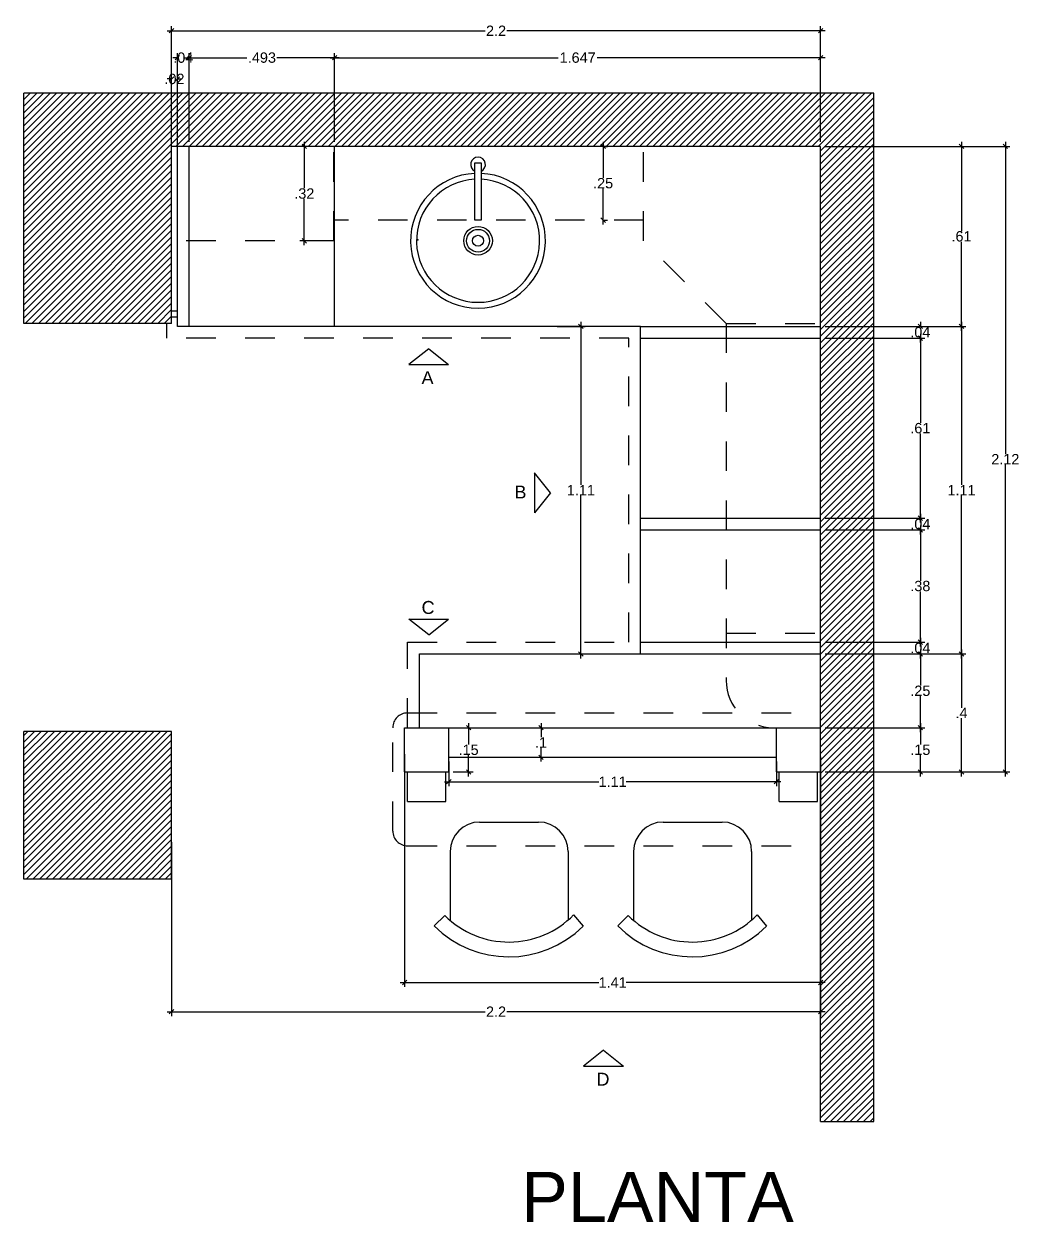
# Model space of a CAD drawing. Header units: millimetres. Extents: x 313 to 326.9, y 157.3 to 165.7.
# Drawn here: x 315.395 to 318.768, y 161.652 to 165.712 of the extents above; entities that cross this region are included whole.
import ezdxf

# ---------------------------------------------------------------- set-up
doc = ezdxf.new("R2010")
doc.units = ezdxf.units.MM
doc.header["$LTSCALE"] = 0.1
doc.header["$MEASUREMENT"] = 0
doc.linetypes.add('HIDDEN', pattern=[0.375, 0.25, -0.125])
for name, color, linetype in [('cotas', 11, 'Continuous'), ('MUEBLE', 7, 'Continuous'), ('MUEBLES', 7, 'Continuous')]:
    doc.layers.add(name, color=color, linetype=linetype)
doc.styles.add('jose', font='swissel.ttf', dxfattribs={"height": 0.035})
doc.dimstyles.new('ISO-25', dxfattribs={"dimscale": 0, "dimtxt": 0.05, "dimasz": 0.015, "dimexe": 0.015, "dimexo": 0.015, "dimgap": 0, "dimtad": 0, "dimtih": 1, "dimtoh": 1, "dimdec": 3, "dimzin": 12, "dimdsep": 46, "dimtxsty": 'jose', "dimblk": 'OBLIQUE', "dimcen": 0.025, "dimdle": 0.015, "dimadec": 3, "dimazin": 3, "dimtfac": 1, "dimtdec": 3, "dimtix": 1, "dimtofl": 0, "dimtmove": 2, "dimatfit": 3, "dimfxl": 1, "dimarcsym": 0})

# ---------------------------------------------------------------- blocks, each defined once
blk = doc.blocks.new('_Oblique')
at = {"layer": 'MUEBLE', "color": 0, "lineweight": -2}
blk.add_line((-0.5, -0.5), (0.5, 0.5), dxfattribs=at)
blk = doc.blocks.new('*D116')
at = {"layer": 'cotas', "color": 0, "lineweight": -2}
for p, q in [((317.3581, 165.3122), (317.3581, 165.1901)), ((317.3613, 165.2972), (317.3731, 165.2972)), ((317.3581, 165.0322), (317.3581, 165.1542)), ((317.3613, 165.0472), (317.3731, 165.0472))]:
    blk.add_line(p, q, dxfattribs=at)
at = {"layer": 'Defpoints', "color": 0}
for p in [(317.3463, 165.2972), (317.3581, 165.2972), (317.3463, 165.0472)]:
    blk.add_point(p, dxfattribs=at)
at = {"layer": 'cotas', "color": 0, "lineweight": -2, "xscale": 0.015, "yscale": 0.015, "zscale": 0.015}
for p, rotation in [((317.3581, 165.2972), 90), ((317.3581, 165.0472), 270)]:
    blk.add_blockref('_Oblique', p, dxfattribs=dict(at, rotation=rotation))
at = {"layer": 'cotas', "color": 0, "insert": (317.3581, 165.1722), "char_height": 0.035, "attachment_point": 5, "style": 'jose'}
blk.add_mtext('.25', dxfattribs=at)
blk = doc.blocks.new('*D115')
at = {"layer": 'cotas', "color": 0, "lineweight": -2}
for p, q in [((316.349, 165.2972), (316.3304, 165.2972)), ((316.3454, 165.3122), (316.3454, 165.1551)), ((316.3454, 164.9622), (316.3454, 165.1192)), ((316.349, 164.9772), (316.3304, 164.9772))]:
    blk.add_line(p, q, dxfattribs=at)
at = {"layer": 'Defpoints', "color": 0}
for p in [(316.3454, 165.2972), (316.364, 165.2972), (316.364, 164.9772)]:
    blk.add_point(p, dxfattribs=at)
at = {"layer": 'cotas', "color": 0, "lineweight": -2, "xscale": 0.015, "yscale": 0.015, "zscale": 0.015}
for p, rotation in [((316.3454, 165.2972), 90), ((316.3454, 164.9772), 270)]:
    blk.add_blockref('_Oblique', p, dxfattribs=dict(at, rotation=rotation))
at = {"layer": 'cotas', "color": 0, "insert": (316.3454, 165.1372), "char_height": 0.035, "attachment_point": 5, "style": 'jose'}
blk.add_mtext('.32', dxfattribs=at)
blk = doc.blocks.new('*D114')
at = {"layer": 'cotas', "color": 0, "lineweight": -2}
for p, q in [((317.202, 164.6872), (317.2977, 164.6872)), ((317.2827, 164.7022), (317.2827, 164.1497)), ((317.2827, 163.5622), (317.2827, 164.1147)), ((317.202, 163.5772), (317.2977, 163.5772))]:
    blk.add_line(p, q, dxfattribs=at)
at = {"layer": 'Defpoints', "color": 0}
for p in [(317.187, 164.6872), (317.2827, 164.6872), (317.187, 163.5772)]:
    blk.add_point(p, dxfattribs=at)
at = {"layer": 'cotas', "color": 0, "lineweight": -2, "xscale": 0.015, "yscale": 0.015, "zscale": 0.015}
for p, rotation in [((317.2827, 164.6872), 90), ((317.2827, 163.5772), 270)]:
    blk.add_blockref('_Oblique', p, dxfattribs=dict(at, rotation=rotation))
at = {"layer": 'cotas', "color": 0, "insert": (317.2827, 164.1322), "char_height": 0.035, "attachment_point": 5, "style": 'jose'}
blk.add_mtext('1.11', dxfattribs=at)
blk = doc.blocks.new('*D113')
at = {"layer": 'cotas', "color": 0, "lineweight": -2}
for p, q in [((315.8952, 162.9393), (315.8952, 162.35)), ((318.0952, 162.9393), (318.0952, 162.35)), ((315.8802, 162.365), (316.9587, 162.365)), ((318.1102, 162.365), (317.0317, 162.365))]:
    blk.add_line(p, q, dxfattribs=at)
at = {"layer": 'Defpoints', "color": 0}
for p in [(315.8952, 162.9543), (318.0952, 162.9543), (318.0952, 162.365)]:
    blk.add_point(p, dxfattribs=at)
at = {"layer": 'cotas', "color": 0, "lineweight": -2, "xscale": 0.015, "yscale": 0.015, "zscale": 0.015, "rotation": 180}
blk.add_blockref('_Oblique', (315.8952, 162.365), dxfattribs=at)
at = {"layer": 'cotas', "color": 0, "lineweight": -2, "xscale": 0.015, "yscale": 0.015, "zscale": 0.015}
blk.add_blockref('_Oblique', (318.0952, 162.365), dxfattribs=at)
at = {"layer": 'cotas', "color": 0, "insert": (316.9952, 162.365), "char_height": 0.035, "attachment_point": 5, "style": 'jose'}
blk.add_mtext('2.2', dxfattribs=at)
blk = doc.blocks.new('*D112')
at = {"layer": 'cotas', "color": 0, "lineweight": -2}
for p, q in [((316.6852, 163.2372), (316.6852, 162.4489)), ((318.0952, 163.2281), (318.0952, 162.4489)), ((316.6702, 162.4639), (317.3441, 162.4639)), ((318.1102, 162.4639), (317.4363, 162.4639))]:
    blk.add_line(p, q, dxfattribs=at)
at = {"layer": 'Defpoints', "color": 0}
for p in [(316.6852, 163.2522), (318.0952, 163.2431), (316.6852, 162.4639)]:
    blk.add_point(p, dxfattribs=at)
at = {"layer": 'cotas', "color": 0, "lineweight": -2, "xscale": 0.015, "yscale": 0.015, "zscale": 0.015, "rotation": 180}
blk.add_blockref('_Oblique', (316.6852, 162.4639), dxfattribs=at)
at = {"layer": 'cotas', "color": 0, "lineweight": -2, "xscale": 0.015, "yscale": 0.015, "zscale": 0.015}
blk.add_blockref('_Oblique', (318.0952, 162.4639), dxfattribs=at)
at = {"layer": 'cotas', "color": 0, "insert": (317.3902, 162.4639), "char_height": 0.035, "attachment_point": 5, "style": 'jose'}
blk.add_mtext('1.41', dxfattribs=at)
blk = doc.blocks.new('*D111')
at = {"layer": 'cotas', "color": 0, "lineweight": -2}
for p, q in [((318.1102, 165.2972), (318.7363, 165.2972)), ((318.7213, 165.3122), (318.7213, 164.2547)), ((318.7213, 163.1622), (318.7213, 164.2196)), ((318.1102, 163.1772), (318.7363, 163.1772))]:
    blk.add_line(p, q, dxfattribs=at)
at = {"layer": 'Defpoints', "color": 0}
for p in [(318.0952, 165.2972), (318.7213, 165.2972), (318.0952, 163.1772)]:
    blk.add_point(p, dxfattribs=at)
at = {"layer": 'cotas', "color": 0, "lineweight": -2, "xscale": 0.015, "yscale": 0.015, "zscale": 0.015}
for p, rotation in [((318.7213, 165.2972), 90), ((318.7213, 163.1772), 270)]:
    blk.add_blockref('_Oblique', p, dxfattribs=dict(at, rotation=rotation))
at = {"layer": 'cotas', "color": 0, "insert": (318.7213, 164.2372), "char_height": 0.035, "attachment_point": 5, "style": 'jose'}
blk.add_mtext('2.12', dxfattribs=at)
blk = doc.blocks.new('*D110')
at = {"layer": 'cotas', "color": 0, "lineweight": -2}
for p, q in [((318.1102, 165.2972), (318.5877, 165.2972)), ((318.5727, 165.3122), (318.5727, 165.0101)), ((318.5727, 164.6722), (318.5727, 164.9742)), ((318.1102, 164.6872), (318.5877, 164.6872))]:
    blk.add_line(p, q, dxfattribs=at)
at = {"layer": 'Defpoints', "color": 0}
for p in [(318.0952, 165.2972), (318.5727, 165.2972), (318.0952, 164.6872)]:
    blk.add_point(p, dxfattribs=at)
at = {"layer": 'cotas', "color": 0, "lineweight": -2, "xscale": 0.015, "yscale": 0.015, "zscale": 0.015}
for p, rotation in [((318.5727, 165.2972), 90), ((318.5727, 164.6872), 270)]:
    blk.add_blockref('_Oblique', p, dxfattribs=dict(at, rotation=rotation))
at = {"layer": 'cotas', "color": 0, "insert": (318.5727, 164.9922), "char_height": 0.035, "attachment_point": 5, "style": 'jose'}
blk.add_mtext('.61', dxfattribs=at)
blk = doc.blocks.new('*D109')
at = {"layer": 'cotas', "color": 0, "lineweight": -2}
for p, q in [((318.1102, 164.6872), (318.5877, 164.6872)), ((318.5727, 164.7022), (318.5727, 164.1497)), ((318.5727, 163.5622), (318.5727, 164.1147)), ((318.1102, 163.5772), (318.5877, 163.5772))]:
    blk.add_line(p, q, dxfattribs=at)
at = {"layer": 'Defpoints', "color": 0}
for p in [(318.0952, 164.6872), (318.5727, 164.6872), (318.0952, 163.5772)]:
    blk.add_point(p, dxfattribs=at)
at = {"layer": 'cotas', "color": 0, "lineweight": -2, "xscale": 0.015, "yscale": 0.015, "zscale": 0.015}
for p, rotation in [((318.5727, 164.6872), 90), ((318.5727, 163.5772), 270)]:
    blk.add_blockref('_Oblique', p, dxfattribs=dict(at, rotation=rotation))
at = {"layer": 'cotas', "color": 0, "insert": (318.5727, 164.1322), "char_height": 0.035, "attachment_point": 5, "style": 'jose'}
blk.add_mtext('1.11', dxfattribs=at)
blk = doc.blocks.new('*D108')
at = {"layer": 'cotas', "color": 0, "lineweight": -2}
for p, q in [((318.1102, 163.5772), (318.5877, 163.5772)), ((318.5727, 163.5922), (318.5727, 163.3947)), ((318.5727, 163.1622), (318.5727, 163.3597)), ((318.1102, 163.1772), (318.5877, 163.1772))]:
    blk.add_line(p, q, dxfattribs=at)
at = {"layer": 'Defpoints', "color": 0}
for p in [(318.0952, 163.5772), (318.5727, 163.5772), (318.0952, 163.1772)]:
    blk.add_point(p, dxfattribs=at)
at = {"layer": 'cotas', "color": 0, "lineweight": -2, "xscale": 0.015, "yscale": 0.015, "zscale": 0.015}
for p, rotation in [((318.5727, 163.5772), 90), ((318.5727, 163.1772), 270)]:
    blk.add_blockref('_Oblique', p, dxfattribs=dict(at, rotation=rotation))
at = {"layer": 'cotas', "color": 0, "insert": (318.5727, 163.3772), "char_height": 0.035, "attachment_point": 5, "style": 'jose'}
blk.add_mtext('.4', dxfattribs=at)
blk = doc.blocks.new('*D107')
at = {"layer": 'cotas', "color": 0, "lineweight": -2}
for p, q in [((318.1102, 164.6872), (318.4482, 164.6872)), ((318.4332, 164.7022), (318.4332, 164.6851)), ((318.1102, 164.6472), (318.4482, 164.6472)), ((318.4332, 164.6322), (318.4332, 164.6492))]:
    blk.add_line(p, q, dxfattribs=at)
at = {"layer": 'Defpoints', "color": 0}
for p in [(318.0952, 164.6872), (318.4332, 164.6872), (318.0952, 164.6472)]:
    blk.add_point(p, dxfattribs=at)
at = {"layer": 'cotas', "color": 0, "lineweight": -2, "xscale": 0.015, "yscale": 0.015, "zscale": 0.015}
for p, rotation in [((318.4332, 164.6872), 90), ((318.4332, 164.6472), 270)]:
    blk.add_blockref('_Oblique', p, dxfattribs=dict(at, rotation=rotation))
at = {"layer": 'cotas', "color": 0, "insert": (318.4332, 164.6672), "char_height": 0.035, "attachment_point": 5, "style": 'jose'}
blk.add_mtext('.04', dxfattribs=at)
blk = doc.blocks.new('*D106')
at = {"layer": 'cotas', "color": 0, "lineweight": -2}
for p, q in [((318.1102, 164.6472), (318.4482, 164.6472)), ((318.4332, 164.6622), (318.4332, 164.3601)), ((318.4332, 164.0222), (318.4332, 164.3242)), ((318.1102, 164.0372), (318.4482, 164.0372))]:
    blk.add_line(p, q, dxfattribs=at)
at = {"layer": 'Defpoints', "color": 0}
for p in [(318.0952, 164.6472), (318.4332, 164.6472), (318.0952, 164.0372)]:
    blk.add_point(p, dxfattribs=at)
at = {"layer": 'cotas', "color": 0, "lineweight": -2, "xscale": 0.015, "yscale": 0.015, "zscale": 0.015}
for p, rotation in [((318.4332, 164.6472), 90), ((318.4332, 164.0372), 270)]:
    blk.add_blockref('_Oblique', p, dxfattribs=dict(at, rotation=rotation))
at = {"layer": 'cotas', "color": 0, "insert": (318.4332, 164.3422), "char_height": 0.035, "attachment_point": 5, "style": 'jose'}
blk.add_mtext('.61', dxfattribs=at)
blk = doc.blocks.new('*D105')
at = {"layer": 'cotas', "color": 0, "lineweight": -2}
for p, q in [((318.1102, 164.0372), (318.4482, 164.0372)), ((318.4332, 164.0522), (318.4332, 164.0351)), ((318.1102, 163.9972), (318.4482, 163.9972)), ((318.4332, 163.9822), (318.4332, 163.9992))]:
    blk.add_line(p, q, dxfattribs=at)
at = {"layer": 'Defpoints', "color": 0}
for p in [(318.0952, 164.0372), (318.4332, 164.0372), (318.0952, 163.9972)]:
    blk.add_point(p, dxfattribs=at)
at = {"layer": 'cotas', "color": 0, "lineweight": -2, "xscale": 0.015, "yscale": 0.015, "zscale": 0.015}
for p, rotation in [((318.4332, 164.0372), 90), ((318.4332, 163.9972), 270)]:
    blk.add_blockref('_Oblique', p, dxfattribs=dict(at, rotation=rotation))
at = {"layer": 'cotas', "color": 0, "insert": (318.4332, 164.0172), "char_height": 0.035, "attachment_point": 5, "style": 'jose'}
blk.add_mtext('.04', dxfattribs=at)
blk = doc.blocks.new('*D104')
at = {"layer": 'cotas', "color": 0, "lineweight": -2}
for p, q in [((318.1102, 163.9972), (318.4482, 163.9972)), ((318.4332, 164.0122), (318.4332, 163.8251)), ((318.4332, 163.6022), (318.4332, 163.7892)), ((318.1102, 163.6172), (318.4482, 163.6172))]:
    blk.add_line(p, q, dxfattribs=at)
at = {"layer": 'Defpoints', "color": 0}
for p in [(318.0952, 163.9972), (318.4332, 163.9972), (318.0952, 163.6172)]:
    blk.add_point(p, dxfattribs=at)
at = {"layer": 'cotas', "color": 0, "lineweight": -2, "xscale": 0.015, "yscale": 0.015, "zscale": 0.015}
for p, rotation in [((318.4332, 163.9972), 90), ((318.4332, 163.6172), 270)]:
    blk.add_blockref('_Oblique', p, dxfattribs=dict(at, rotation=rotation))
at = {"layer": 'cotas', "color": 0, "insert": (318.4332, 163.8072), "char_height": 0.035, "attachment_point": 5, "style": 'jose'}
blk.add_mtext('.38', dxfattribs=at)
blk = doc.blocks.new('*D103')
at = {"layer": 'cotas', "color": 0, "lineweight": -2}
for p, q in [((318.1102, 163.6172), (318.4482, 163.6172)), ((318.4332, 163.6322), (318.4332, 163.6151)), ((318.1102, 163.5772), (318.4482, 163.5772)), ((318.4332, 163.5622), (318.4332, 163.5792))]:
    blk.add_line(p, q, dxfattribs=at)
at = {"layer": 'Defpoints', "color": 0}
for p in [(318.0952, 163.6172), (318.4332, 163.6172), (318.0952, 163.5772)]:
    blk.add_point(p, dxfattribs=at)
at = {"layer": 'cotas', "color": 0, "lineweight": -2, "xscale": 0.015, "yscale": 0.015, "zscale": 0.015}
for p, rotation in [((318.4332, 163.6172), 90), ((318.4332, 163.5772), 270)]:
    blk.add_blockref('_Oblique', p, dxfattribs=dict(at, rotation=rotation))
at = {"layer": 'cotas', "color": 0, "insert": (318.4332, 163.5972), "char_height": 0.035, "attachment_point": 5, "style": 'jose'}
blk.add_mtext('.04', dxfattribs=at)
blk = doc.blocks.new('*D102')
at = {"layer": 'cotas', "color": 0, "lineweight": -2}
for p, q in [((318.1102, 163.5772), (318.4482, 163.5772)), ((318.4332, 163.5922), (318.4332, 163.4701)), ((318.4332, 163.3122), (318.4332, 163.4342)), ((318.1102, 163.3272), (318.4482, 163.3272))]:
    blk.add_line(p, q, dxfattribs=at)
at = {"layer": 'Defpoints', "color": 0}
for p in [(318.0952, 163.5772), (318.4332, 163.5772), (318.0952, 163.3272)]:
    blk.add_point(p, dxfattribs=at)
at = {"layer": 'cotas', "color": 0, "lineweight": -2, "xscale": 0.015, "yscale": 0.015, "zscale": 0.015}
for p, rotation in [((318.4332, 163.5772), 90), ((318.4332, 163.3272), 270)]:
    blk.add_blockref('_Oblique', p, dxfattribs=dict(at, rotation=rotation))
at = {"layer": 'cotas', "color": 0, "insert": (318.4332, 163.4522), "char_height": 0.035, "attachment_point": 5, "style": 'jose'}
blk.add_mtext('.25', dxfattribs=at)
blk = doc.blocks.new('*D101')
at = {"layer": 'cotas', "color": 0, "lineweight": -2}
for p, q in [((318.4332, 163.3422), (318.4332, 163.2701)), ((318.1102, 163.3272), (318.4482, 163.3272)), ((318.4332, 163.1622), (318.4332, 163.2342)), ((318.1102, 163.1772), (318.4482, 163.1772))]:
    blk.add_line(p, q, dxfattribs=at)
at = {"layer": 'Defpoints', "color": 0}
for p in [(318.0952, 163.3272), (318.4332, 163.3272), (318.0952, 163.1772)]:
    blk.add_point(p, dxfattribs=at)
at = {"layer": 'cotas', "color": 0, "lineweight": -2, "xscale": 0.015, "yscale": 0.015, "zscale": 0.015}
for p, rotation in [((318.4332, 163.3272), 90), ((318.4332, 163.1772), 270)]:
    blk.add_blockref('_Oblique', p, dxfattribs=dict(at, rotation=rotation))
at = {"layer": 'cotas', "color": 0, "insert": (318.4332, 163.2522), "char_height": 0.035, "attachment_point": 5, "style": 'jose'}
blk.add_mtext('.15', dxfattribs=at)
blk = doc.blocks.new('*D100')
at = {"layer": 'cotas', "color": 0, "lineweight": -2}
for p, q in [((315.8802, 165.689), (316.9587, 165.689)), ((315.8952, 165.3122), (315.8952, 165.704)), ((318.1102, 165.689), (317.0317, 165.689)), ((318.0952, 165.3122), (318.0952, 165.704))]:
    blk.add_line(p, q, dxfattribs=at)
at = {"layer": 'Defpoints', "color": 0}
for p in [(318.0952, 165.689), (315.8952, 165.2972), (318.0952, 165.2972)]:
    blk.add_point(p, dxfattribs=at)
at = {"layer": 'cotas', "color": 0, "lineweight": -2, "xscale": 0.015, "yscale": 0.015, "zscale": 0.015, "rotation": 180}
blk.add_blockref('_Oblique', (315.8952, 165.689), dxfattribs=at)
at = {"layer": 'cotas', "color": 0, "lineweight": -2, "xscale": 0.015, "yscale": 0.015, "zscale": 0.015}
blk.add_blockref('_Oblique', (318.0952, 165.689), dxfattribs=at)
at = {"layer": 'cotas', "color": 0, "insert": (316.9952, 165.689), "char_height": 0.035, "attachment_point": 5, "style": 'jose'}
blk.add_mtext('2.2', dxfattribs=at)
blk = doc.blocks.new('*D99')
at = {"layer": 'cotas', "color": 0, "lineweight": -2}
for p, q in [((316.4482, 165.3122), (316.4482, 165.6127)), ((318.0952, 165.3122), (318.0952, 165.6127)), ((316.4332, 165.5977), (317.2053, 165.5977)), ((318.1102, 165.5977), (317.3381, 165.5977))]:
    blk.add_line(p, q, dxfattribs=at)
at = {"layer": 'Defpoints', "color": 0}
for p in [(318.0952, 165.5977), (316.4482, 165.2972), (318.0952, 165.2972)]:
    blk.add_point(p, dxfattribs=at)
at = {"layer": 'cotas', "color": 0, "lineweight": -2, "xscale": 0.015, "yscale": 0.015, "zscale": 0.015, "rotation": 180}
blk.add_blockref('_Oblique', (316.4482, 165.5977), dxfattribs=at)
at = {"layer": 'cotas', "color": 0, "lineweight": -2, "xscale": 0.015, "yscale": 0.015, "zscale": 0.015}
blk.add_blockref('_Oblique', (318.0952, 165.5977), dxfattribs=at)
at = {"layer": 'cotas', "color": 0, "insert": (317.2717, 165.5977), "char_height": 0.035, "attachment_point": 5, "style": 'jose'}
blk.add_mtext('1.647', dxfattribs=at)
blk = doc.blocks.new('*D98')
at = {"layer": 'cotas', "color": 0, "lineweight": -2}
for p, q in [((315.9552, 165.3122), (315.9552, 165.6127)), ((316.4482, 165.3122), (316.4482, 165.6127)), ((315.9402, 165.5977), (316.151, 165.5977)), ((316.4632, 165.5977), (316.2525, 165.5977))]:
    blk.add_line(p, q, dxfattribs=at)
at = {"layer": 'Defpoints', "color": 0}
for p in [(316.4482, 165.5977), (315.9552, 165.2972), (316.4482, 165.2972)]:
    blk.add_point(p, dxfattribs=at)
at = {"layer": 'cotas', "color": 0, "lineweight": -2, "xscale": 0.015, "yscale": 0.015, "zscale": 0.015, "rotation": 180}
blk.add_blockref('_Oblique', (315.9552, 165.5977), dxfattribs=at)
at = {"layer": 'cotas', "color": 0, "lineweight": -2, "xscale": 0.015, "yscale": 0.015, "zscale": 0.015}
blk.add_blockref('_Oblique', (316.4482, 165.5977), dxfattribs=at)
at = {"layer": 'cotas', "color": 0, "insert": (316.2017, 165.5977), "char_height": 0.035, "attachment_point": 5, "style": 'jose'}
blk.add_mtext('.493', dxfattribs=at)
blk = doc.blocks.new('*D97')
at = {"layer": 'cotas', "color": 0, "lineweight": -2}
for p, q in [((315.9152, 165.3122), (315.9152, 165.6127)), ((315.9552, 165.3122), (315.9552, 165.6127)), ((315.9152, 165.5977), (315.9002, 165.5977)), ((315.9552, 165.5977), (315.9702, 165.5977))]:
    blk.add_line(p, q, dxfattribs=at)
at = {"layer": 'Defpoints', "color": 0}
for p in [(315.9552, 165.5977), (315.9152, 165.2972), (315.9552, 165.2972)]:
    blk.add_point(p, dxfattribs=at)
at = {"layer": 'cotas', "color": 0, "lineweight": -2, "xscale": 0.015, "yscale": 0.015, "zscale": 0.015}
blk.add_blockref('_Oblique', (315.9152, 165.5977), dxfattribs=at)
at = {"layer": 'cotas', "color": 0, "lineweight": -2, "xscale": 0.015, "yscale": 0.015, "zscale": 0.015, "rotation": 180}
blk.add_blockref('_Oblique', (315.9552, 165.5977), dxfattribs=at)
at = {"layer": 'cotas', "color": 0, "insert": (315.9352, 165.5977), "char_height": 0.035, "attachment_point": 5, "style": 'jose'}
blk.add_mtext('.04', dxfattribs=at)
blk = doc.blocks.new('*D96')
at = {"layer": 'cotas', "color": 0, "lineweight": -2}
for p, q in [((315.8952, 165.5255), (315.8802, 165.5255)), ((315.8952, 165.24), (315.8952, 165.5405)), ((315.9152, 165.24), (315.9152, 165.5405)), ((315.9152, 165.5255), (315.9302, 165.5255))]:
    blk.add_line(p, q, dxfattribs=at)
at = {"layer": 'Defpoints', "color": 0}
for p in [(315.9152, 165.5255), (315.8952, 165.225), (315.9152, 165.225)]:
    blk.add_point(p, dxfattribs=at)
at = {"layer": 'cotas', "color": 0, "lineweight": -2, "xscale": 0.015, "yscale": 0.015, "zscale": 0.015}
blk.add_blockref('_Oblique', (315.8952, 165.5255), dxfattribs=at)
at = {"layer": 'cotas', "color": 0, "lineweight": -2, "xscale": 0.015, "yscale": 0.015, "zscale": 0.015, "rotation": 180}
blk.add_blockref('_Oblique', (315.9152, 165.5255), dxfattribs=at)
at = {"layer": 'cotas', "color": 0, "insert": (315.9052, 165.5255), "char_height": 0.035, "attachment_point": 5, "style": 'jose'}
blk.add_mtext('.02', dxfattribs=at)
blk = doc.blocks.new('tarjabar')
at = {"color": 31}
blk.add_lwpolyline([(0.2454, -0.0292), (0.2664, -0.0292), (0.2664, -0.2243), (0.2454, -0.2243)], close=True, dxfattribs=at)
for radius in [0.0486, 0.0386, 0.0186]:
    blk.add_circle((0.256, -0.2936), radius, dxfattribs=at)
for centre, radius, start, end in [((0.256, -0.0355), 0.0251, 294.4108, 244.8554), ((0.256, -0.2936), 0.2286, 92.6707, 87.4025), ((0.256, -0.2936), 0.2086, 92.927, 87.1532)]:
    blk.add_arc(centre, radius, start, end, dxfattribs=at)
blk = doc.blocks.new('*D119')
at = {"layer": 'cotas', "color": 0, "lineweight": -2}
for p, q in [((317.1478, 163.3422), (317.1478, 163.2947)), ((317.1527, 163.3272), (317.1628, 163.3272)), ((317.1478, 163.2122), (317.1478, 163.2597)), ((317.1527, 163.2272), (317.1628, 163.2272))]:
    blk.add_line(p, q, dxfattribs=at)
at = {"layer": 'Defpoints', "color": 0}
for p in [(317.1377, 163.3272), (317.1478, 163.3272), (317.1377, 163.2272)]:
    blk.add_point(p, dxfattribs=at)
at = {"layer": 'cotas', "color": 0, "lineweight": -2, "xscale": 0.015, "yscale": 0.015, "zscale": 0.015}
for p, rotation in [((317.1478, 163.3272), 90), ((317.1478, 163.2272), 270)]:
    blk.add_blockref('_Oblique', p, dxfattribs=dict(at, rotation=rotation))
at = {"layer": 'cotas', "color": 0, "insert": (317.1478, 163.2772), "char_height": 0.035, "attachment_point": 5, "style": 'jose'}
blk.add_mtext('.1', dxfattribs=at)
blk = doc.blocks.new('*D120')
at = {"layer": 'cotas', "color": 0, "lineweight": -2}
for p, q in [((316.9022, 163.3422), (316.9022, 163.2701)), ((316.8502, 163.3272), (316.9172, 163.3272)), ((316.9022, 163.1622), (316.9022, 163.2342)), ((316.8502, 163.1772), (316.9172, 163.1772))]:
    blk.add_line(p, q, dxfattribs=at)
at = {"layer": 'Defpoints', "color": 0}
for p in [(316.8352, 163.3272), (316.9022, 163.3272), (316.8352, 163.1772)]:
    blk.add_point(p, dxfattribs=at)
at = {"layer": 'cotas', "color": 0, "lineweight": -2, "xscale": 0.015, "yscale": 0.015, "zscale": 0.015}
for p, rotation in [((316.9022, 163.3272), 90), ((316.9022, 163.1772), 270)]:
    blk.add_blockref('_Oblique', p, dxfattribs=dict(at, rotation=rotation))
at = {"layer": 'cotas', "color": 0, "insert": (316.9022, 163.2522), "char_height": 0.035, "attachment_point": 5, "style": 'jose'}
blk.add_mtext('.15', dxfattribs=at)
blk = doc.blocks.new('*D121')
at = {"layer": 'cotas', "color": 0, "lineweight": -2}
for p, q in [((316.8352, 163.2122), (316.8352, 163.1291)), ((317.9452, 163.2122), (317.9452, 163.1291)), ((316.8202, 163.1441), (317.3441, 163.1441)), ((317.9602, 163.1441), (317.4363, 163.1441))]:
    blk.add_line(p, q, dxfattribs=at)
at = {"layer": 'Defpoints', "color": 0}
for p in [(316.8352, 163.2272), (317.9452, 163.2272), (317.9452, 163.1441)]:
    blk.add_point(p, dxfattribs=at)
at = {"layer": 'cotas', "color": 0, "lineweight": -2, "xscale": 0.015, "yscale": 0.015, "zscale": 0.015, "rotation": 180}
blk.add_blockref('_Oblique', (316.8352, 163.1441), dxfattribs=at)
at = {"layer": 'cotas', "color": 0, "lineweight": -2, "xscale": 0.015, "yscale": 0.015, "zscale": 0.015}
blk.add_blockref('_Oblique', (317.9452, 163.1441), dxfattribs=at)
at = {"layer": 'cotas', "color": 0, "insert": (317.3902, 163.1441), "char_height": 0.035, "attachment_point": 5, "style": 'jose'}
blk.add_mtext('1.11', dxfattribs=at)

msp = doc.modelspace()

# ---------------------------------------------------------------- hatches: boundary and pattern name
at = {"layer": 'MUEBLE'}
h = msp.add_hatch(dxfattribs=at)
h.set_pattern_fill('ANSI31', color=254, scale=0.005, style=0)
h.set_pattern_definition([(45, (-11.410787, 30.266485), (-0.01122532015, 0.01122532015), [])])
h.paths.add_polyline_path([(315.3952, 164.6972), (315.8952, 164.6972), (315.8952, 165.2972), (318.0952, 165.2972), (318.0952, 161.9929), (318.2752, 161.9929), (318.2752, 165.4772), (315.3952, 165.4772)])
h.paths.add_polyline_path([(315.8952, 162.8144), (315.8952, 163.3144), (315.3952, 163.3144), (315.3952, 162.8144)], flags=17)

# ---------------------------------------------------------------- linework, layer by layer
at = {"layer": 'cotas'}
msp.add_point((316.7304, 164.9807), dxfattribs=at)
at = {"layer": 'MUEBLE', "color": 0}
for p, q in [((318.2752, 165.4772), (315.3952, 165.4772)), ((315.3952, 164.6972), (315.3952, 165.4772)), ((318.2752, 161.9929), (318.2752, 165.4772)), ((315.8952, 164.6972), (315.8952, 165.2972)), ((318.0952, 165.2972), (315.8952, 165.2972)), ((315.9152, 164.6872), (315.9152, 165.2972)), ((315.9552, 164.6872), (315.9552, 165.2972)), ((316.4482, 164.6872), (316.4482, 165.2972)), ((318.0952, 161.9929), (318.0952, 165.2972)), ((315.8952, 164.7396), (315.9152, 164.7396)), ((315.8952, 164.7196), (315.9152, 164.7196)), ((315.8952, 164.6972), (315.3952, 164.6972)), ((317.4852, 164.6872), (315.9152, 164.6872)), ((317.4852, 164.6872), (318.0952, 164.6872)), ((317.4852, 163.5772), (317.4852, 164.6872)), ((317.4852, 164.6472), (318.0952, 164.6472)), ((316.7669, 164.6114), (316.6993, 164.5576)), ((316.7669, 164.6114), (316.8344, 164.5576)), ((316.6993, 164.5576), (316.8344, 164.5576)), ((317.1794, 164.1233), (317.1257, 164.1909)), ((317.1257, 164.1909), (317.1257, 164.0558)), ((317.1794, 164.1233), (317.1257, 164.0558)), ((317.4852, 164.0372), (318.0952, 164.0372)), ((317.4852, 164.0372), (318.0952, 164.0372)), ((317.4852, 163.9972), (318.0952, 163.9972)), ((316.6993, 163.6955), (316.8344, 163.6955)), ((316.7669, 163.6418), (316.6993, 163.6955)), ((316.7669, 163.6418), (316.8344, 163.6955)), ((317.4852, 163.6172), (318.0952, 163.6172)), ((317.4852, 163.6172), (318.0952, 163.6172)), ((316.7352, 163.3272), (316.7352, 163.5772)), ((316.7352, 163.5772), (317.4852, 163.5772)), ((317.4852, 163.5772), (318.0952, 163.5772)), ((315.8952, 163.3144), (315.3952, 163.3144)), ((315.3952, 162.8144), (315.3952, 163.3144)), ((315.3952, 162.8144), (315.3952, 163.3144)), ((315.8952, 162.8144), (315.8952, 163.3144)), ((316.6852, 163.1772), (316.6852, 163.3272)), ((316.6852, 163.1772), (316.6852, 163.3272)), ((316.6852, 163.3272), (318.0952, 163.3272)), ((316.6852, 163.3272), (318.0952, 163.3272)), ((316.8352, 163.1772), (316.8352, 163.3272)), ((317.9452, 163.1772), (317.9452, 163.3272)), ((316.8352, 163.2272), (317.9452, 163.2272)), ((316.6852, 163.1772), (316.8352, 163.1772)), ((316.6952, 163.0772), (316.6952, 163.1772)), ((316.8252, 163.0772), (316.8252, 163.1772)), ((317.9452, 163.1772), (318.0952, 163.1772)), ((317.9552, 163.0772), (317.9552, 163.1772)), ((318.0852, 163.0772), (318.0852, 163.1772)), ((316.6952, 163.0772), (316.8252, 163.0772)), ((317.9552, 163.0772), (318.0852, 163.0772)), ((315.8952, 162.8144), (315.3952, 162.8144)), ((317.3597, 162.2341), (317.2921, 162.1804)), ((317.3597, 162.2341), (317.4273, 162.1804)), ((317.2921, 162.1804), (317.4273, 162.1804)), ((318.0952, 161.9929), (318.2752, 161.9929))]:
    msp.add_line(p, q, dxfattribs=at)
at = {"layer": 'MUEBLES', "color": 31, "linetype": 'HIDDEN', "ltscale": 3}
for p, q in [((316.4452, 164.9772), (316.4452, 165.2972)), ((316.4452, 164.9772), (316.4452, 165.2972)), ((317.4952, 164.9772), (317.4952, 165.2972)), ((317.4952, 165.0472), (316.4452, 165.0472)), ((316.4452, 164.9772), (315.8952, 164.9772)), ((317.7752, 164.6972), (317.4952, 164.9772)), ((317.7752, 164.6972), (317.7752, 163.4872)), ((317.7752, 164.6972), (318.0952, 164.6972)), ((317.7752, 163.6472), (318.0952, 163.6472))]:
    msp.add_line(p, q, dxfattribs=at)
at = {"layer": 'MUEBLES', "color": 61, "linetype": 'HIDDEN', "ltscale": 3}
for p, q in [((315.8783, 164.6972), (315.8783, 164.6472)), ((317.4452, 164.6472), (315.8783, 164.6472)), ((317.4452, 163.6172), (317.4452, 164.6472)), ((316.6952, 163.3272), (316.6952, 163.6172)), ((316.6952, 163.6172), (317.4452, 163.6172)), ((316.6952, 163.3772), (318.0952, 163.3772)), ((316.6452, 162.9772), (316.6452, 163.3272)), ((316.6952, 162.9272), (318.0952, 162.9272))]:
    msp.add_line(p, q, dxfattribs=at)
at = {"layer": 'MUEBLES', "color": 6}
for p, q in [((316.9395, 163.0076), (317.1395, 163.0076)), ((317.5615, 163.0076), (317.7615, 163.0076)), ((316.8395, 162.9076), (316.8395, 162.6738)), ((317.2395, 162.9076), (317.2395, 162.6755)), ((317.4615, 162.9076), (317.4615, 162.6738)), ((317.8615, 162.9076), (317.8615, 162.6755)), ((316.8214, 162.6905), (316.7857, 162.6554)), ((317.2582, 162.6929), (317.2903, 162.6543)), ((317.4434, 162.6905), (317.4077, 162.6554)), ((317.8801, 162.6929), (317.9123, 162.6543))]:
    msp.add_line(p, q, dxfattribs=at)
at = {"layer": 'MUEBLES', "color": 31, "linetype": 'HIDDEN', "ltscale": 3}
msp.add_arc((317.9352, 163.4872), 0.16, 180, 270, dxfattribs=at)
at = {"layer": 'MUEBLES', "color": 61, "linetype": 'HIDDEN', "ltscale": 3}
for centre, start, end in [((316.6952, 163.3272), 90, 180), ((316.6952, 162.9772), 180, 270)]:
    msp.add_arc(centre, 0.05, start, end, dxfattribs=at)
at = {"layer": 'MUEBLES', "color": 6}
for centre, radius, start, end in [((316.9395, 162.9076), 0.1, 90, 180), ((317.1395, 162.9076), 0.1, 0, 90), ((317.5615, 162.9076), 0.1, 90, 180), ((317.7615, 162.9076), 0.1, 0, 90), ((317.0386, 162.9087), 0.3078, 225.1294, 315.5029), ((317.6606, 162.9087), 0.3078, 225.1294, 315.5029), ((317.0386, 162.9087), 0.3578, 225.0417, 314.701), ((317.6606, 162.9087), 0.3578, 225.0417, 314.701)]:
    msp.add_arc(centre, radius, start, end, dxfattribs=at)

# ---------------------------------------------------------------- block references
at = {"layer": 'MUEBLE', "color": 0}
msp.add_blockref('tarjabar', (316.6782, 165.2709), dxfattribs=at)

# ---------------------------------------------------------------- texts
at = {"layer": 'cotas', "style": 'jose'}
msp.add_text('PLANTA', height=0.1701, dxfattribs=at).set_placement((317.0801, 161.6521))
at = {"layer": 'MUEBLE', "color": 1, "style": 'jose'}
for s, p in [('A', (316.7427, 164.4915)), ('B', (317.0576, 164.104)), ('D', (317.3355, 162.1143))]:
    msp.add_text(s, height=0.0437, dxfattribs=at).set_placement(p)
at = {"layer": 'MUEBLE', "color": 1, "style": 'jose', "text_generation_flag": 2}
msp.add_text('C', height=0.0437, rotation=180, dxfattribs=at).set_placement((316.7427, 163.7567))

# ---------------------------------------------------------------- dimensions: what is measured, and where the dimension line sits
at = {"layer": 'cotas'}
for base, p1, p2, picture, middle in [((318.0952, 165.689), (315.8952, 165.2972), (318.0952, 165.2972), '*D100', (316.9952, 165.689)), ((315.9552, 165.5977), (315.9152, 165.2972), (315.9552, 165.2972), '*D97', (315.9352, 165.5977)), ((316.4482, 165.5977), (315.9552, 165.2972), (316.4482, 165.2972), '*D98', (316.2017, 165.5977)), ((318.0952, 165.5977), (316.4482, 165.2972), (318.0952, 165.2972), '*D99', (317.2717, 165.5977)), ((315.9152, 165.5255), (315.8952, 165.225), (315.9152, 165.225), '*D96', (315.9052, 165.5255)), ((316.6852, 162.4639), (318.0952, 163.2431), (316.6852, 163.2522), '*D112', (317.3902, 162.4639)), ((317.9452, 163.1441), (316.8352, 163.2272), (317.9452, 163.2272), '*D121', (317.3902, 163.1441)), ((318.0952, 162.365), (315.8952, 162.9543), (318.0952, 162.9543), '*D113', (316.9952, 162.365))]:
    dim = msp.add_linear_dim(base=base, p1=p1, p2=p2, dimstyle='ISO-25', override={"dimscale": 1}, dxfattribs=at)
    dim.commit()
    dim.dimension.update_dxf_attribs({"geometry": picture, "text_midpoint": middle})
for base, p1, p2, angle, picture, middle in [((316.3454, 165.2972), (316.364, 164.9772), (316.364, 165.2972), 90, '*D115', (316.3454, 165.1372)), ((317.3581, 165.2972), (317.3463, 165.0472), (317.3463, 165.2972), 90, '*D116', (317.3581, 165.1722)), ((318.7213, 165.2972), (318.0952, 163.1772), (318.0952, 165.2972), 270, '*D111', (318.7213, 164.2372)), ((318.5727, 165.2972), (318.0952, 164.6872), (318.0952, 165.2972), 270, '*D110', (318.5727, 164.9922)), ((317.2827, 164.6872), (317.187, 163.5772), (317.187, 164.6872), 90, '*D114', (317.2827, 164.1322)), ((318.5727, 164.6872), (318.0952, 163.5772), (318.0952, 164.6872), 270, '*D109', (318.5727, 164.1322)), ((318.4332, 164.6872), (318.0952, 164.6472), (318.0952, 164.6872), 270, '*D107', (318.4332, 164.6672)), ((318.4332, 164.6472), (318.0952, 164.0372), (318.0952, 164.6472), 270, '*D106', (318.4332, 164.3422)), ((318.4332, 164.0372), (318.0952, 163.9972), (318.0952, 164.0372), 270, '*D105', (318.4332, 164.0172)), ((318.4332, 163.9972), (318.0952, 163.6172), (318.0952, 163.9972), 270, '*D104', (318.4332, 163.8072)), ((318.4332, 163.6172), (318.0952, 163.5772), (318.0952, 163.6172), 270, '*D103', (318.4332, 163.5972)), ((318.5727, 163.5772), (318.0952, 163.1772), (318.0952, 163.5772), 270, '*D108', (318.5727, 163.3772)), ((318.4332, 163.5772), (318.0952, 163.3272), (318.0952, 163.5772), 270, '*D102', (318.4332, 163.4522)), ((316.9022, 163.3272), (316.8352, 163.1772), (316.8352, 163.3272), 90, '*D120', (316.9022, 163.2522)), ((317.1478, 163.3272), (317.1377, 163.2272), (317.1377, 163.3272), 90, '*D119', (317.1478, 163.2772)), ((318.4332, 163.3272), (318.0952, 163.1772), (318.0952, 163.3272), 270, '*D101', (318.4332, 163.2522))]:
    dim = msp.add_linear_dim(base=base, p1=p1, p2=p2, angle=angle, dimstyle='ISO-25', override={"dimscale": 1}, dxfattribs=at)
    dim.commit()
    dim.dimension.update_dxf_attribs({"geometry": picture, "text_midpoint": middle})

doc.saveas('drawing.dxf')
